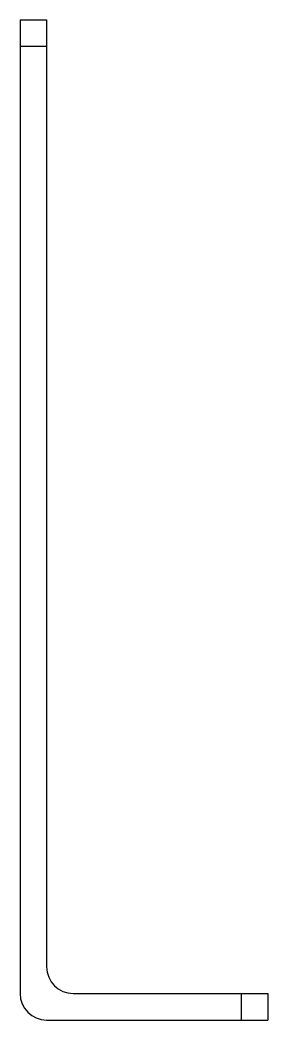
# Model space of a CAD drawing. Header units: millimetres. Extents: x -3 to 25, y -3 to 110.
import ezdxf

# ---------------------------------------------------------------- set-up
doc = ezdxf.new("R2010")
doc.units = ezdxf.units.MM

msp = doc.modelspace()

# ---------------------------------------------------------------- linework, layer by layer
at = {"color": 7, "linetype": 'Continuous', "lineweight": 25}
for p, q in [((-3, 110), (-3, 0)), ((-3, 110), (0, 110)), ((0, 110), (0, 3)), ((0, 107), (-3, 107)), ((3, 0), (25, 0)), ((22, -3), (22, 0)), ((25, 0), (25, -3)), ((0, -3), (25, -3))]:
    msp.add_line(p, q, dxfattribs=at)
for centre in [(3, 3), (0, 0)]:
    msp.add_arc(centre, 3, 180, 270, dxfattribs=at)

doc.saveas('drawing.dxf')
